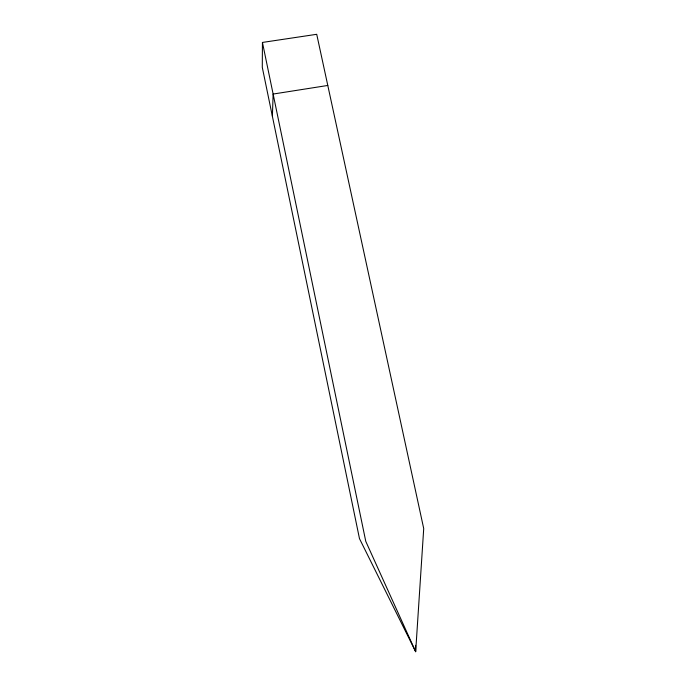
<?xml version="1.0" encoding="UTF-8"?>
<svg xmlns="http://www.w3.org/2000/svg" width="686" height="686" viewBox="0 0 686 686"><rect width="100%" height="100%" fill="white"/><g stroke="black" fill="none" stroke-linecap="round" stroke-linejoin="round"><path stroke-width="1.03" d="M262.438 42.438L262.284 67.339L359.481 538.639L415.665 651.7L423.716 528.572L316.718 34.3L262.438 42.438L365.775 541.357L415.665 651.7L415.579 645.286M272.385 116.294L273.131 94.051L327.788 85.458"/></g></svg>
